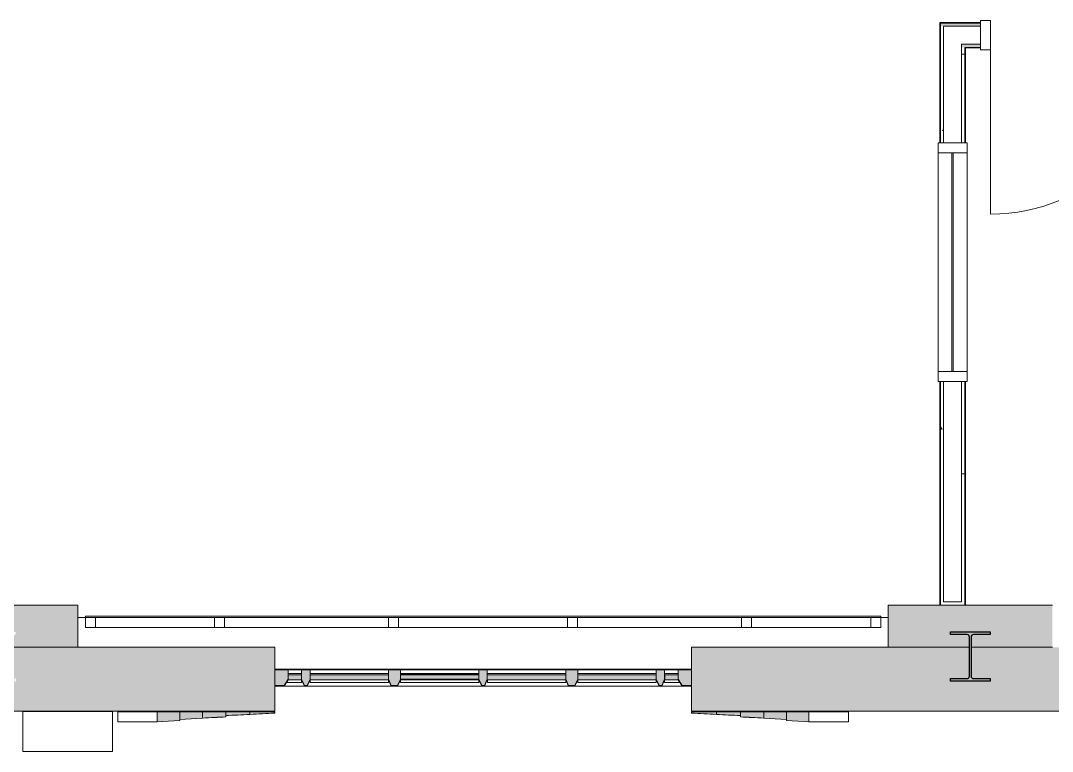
# Model space of a CAD drawing. Header units: inches. Extents: x -3598 to -1628, y -3458 to -206.
# Drawn here: x -3391.4 to -3183.9, y -969.7 to -822.7 of the extents above; entities that cross this region are included whole.
import ezdxf

# ---------------------------------------------------------------- set-up
doc = ezdxf.new("R2010")
doc.units = ezdxf.units.IN
doc.header["$MEASUREMENT"] = 0
for name, color, linetype, lineweight in [('A-DOOR', 31, 'Continuous', 13), ('A-FLOR', 192, 'Continuous', 13), ('A-GENM', 13, 'Continuous', 9), ('A-GLAZ-CURT', 52, 'Continuous', 13), ('A-GLAZ-CWMG', 51, 'Continuous', 13), ('A-WALL', 113, 'Continuous', 13), ('A-WALL-PATT', 111, 'Continuous', 13), ('I-WALL', 2, 'Continuous', 13), ('S-COLS', 52, 'Continuous', 13)]:
    doc.layers.add(name, color=color, linetype=linetype, lineweight=lineweight)
pattern_1 = [(0, (0, 0), (30.72, 7.68), [1.267, -21.773, 1.267, -21.773, -122.88]), (0, (0, 0), (30.72, 7.68), [-46.08, 1.267, -44.813, 1.267, -21.773, -53.76]), (0, (0, 0), (30.72, 7.68), [-115.2, 1.267, -14.093, 1.267, -37.133]), (120, (11.52, 3.84), (-22.011075, 22.7643), [1.267, -21.773, 1.267, -21.773, -122.88]), (120, (11.52, 3.84), (-22.011075, 22.7643), [-46.08, 1.267, -44.813, 1.267, -21.773, -53.76]), (120, (11.52, 3.84), (-22.011075, 22.7643), [-115.2, 1.267, -14.093, 1.267, -37.133]), (240, (15.36, 19.2), (-8.708925, -30.4443), [1.267, -21.773, 1.267, -21.773, -122.88]), (240, (15.36, 19.2), (-8.708925, -30.4443), [-46.08, 1.267, -44.813, 1.267, -21.773, -53.76]), (240, (15.36, 19.2), (-8.708925, -30.4443), [-115.2, 1.267, -14.093, 1.267, -37.133])]

# ---------------------------------------------------------------- blocks, each defined once
blk = doc.blocks.new('_STL - Column - W Shape - 2017v1 - W10x39-1573222-MEZZANINE - CAD')
at = {"layer": 'S-COLS'}
blk.add_hatch(color=130, dxfattribs=at).paths.add_polyline_path([(-4, -4.96), (3.99, -4.96), (3.99, -4.43), (0.66, -4.43), (0.31, -4.28), (0.16, -3.93), (0.16, 3.93), (0.31, 4.28), (0.66, 4.43), (3.99, 4.43), (3.99, 4.96), (-4, 4.96), (-4, 4.43), (-0.66, 4.43), (-0.31, 4.28), (-0.16, 3.93), (-0.16, -3.93), (-0.31, -4.28), (-0.66, -4.43), (-4, -4.43)], flags=0)
at = {"layer": 'S-COLS', "color": 253, "lineweight": 25}
for p, q in [((-4, 4.96), (3.99, 4.96)), ((-4, 4.43), (-4, 4.96)), ((-0.66, 4.43), (-4, 4.43)), ((3.99, 4.43), (0.66, 4.43)), ((3.99, 4.96), (3.99, 4.43)), ((-0.16, -3.93), (-0.16, 3.93)), ((0.16, 3.93), (0.16, -3.93)), ((-4, -4.96), (-4, -4.43)), ((-4, -4.43), (-0.66, -4.43)), ((3.99, -4.96), (-4, -4.96)), ((0.66, -4.43), (3.99, -4.43)), ((3.99, -4.43), (3.99, -4.96))]:
    blk.add_line(p, q, dxfattribs=at)
for centre, start, end in [((-0.66, 3.93), 360, 90), ((0.66, 3.93), 90, 180), ((-0.66, -3.93), 270, 360), ((0.66, -3.93), 180, 270)]:
    blk.add_arc(centre, 0.5, start, end, dxfattribs=at)
blk = doc.blocks.new('15830016-STRUCT_MARTINEZ-MOORE_CENTRAL_v2018_rvt-1-MEZZANINE - CAD')
at = {"color": 250, "lineweight": 13}
blk.add_blockref('_STL - Column - W Shape - 2017v1 - W10x39-1573222-MEZZANINE - CAD', (-3200.4, -950.64), dxfattribs=at)
blk = doc.blocks.new('ws123 - ws1-512331-MEZZANINE - CAD')
at = {"layer": 'A-WALL', "lineweight": 20}
h = blk.add_hatch(color=10, dxfattribs=at)
h.paths.add_polyline_path([(-3232.85, -963.76), (-3232.85, -961.76), (-3237.37, -961.76), (-3237.37, -963.51), (-3235.11, -963.64)], flags=0)
h.paths.add_polyline_path([(-3363.94, -963.76), (-3359.43, -963.51), (-3359.43, -961.76), (-3363.94, -961.76)], flags=0)
h = blk.add_hatch(color=10, dxfattribs=at)
h.paths.add_polyline_path([(-3237.37, -963.26), (-3237.37, -961.76), (-3241.96, -961.76), (-3241.96, -963.01), (-3239.67, -963.14)], flags=0)
h.paths.add_polyline_path([(-3359.43, -963.26), (-3354.83, -963.01), (-3354.83, -961.76), (-3359.43, -961.76)], flags=0)
h = blk.add_hatch(color=10, dxfattribs=at)
h.paths.add_polyline_path([(-3241.96, -963.01), (-3241.96, -961.76), (-3246.66, -961.76), (-3246.66, -962.76), (-3242.6, -962.98)], flags=0)
h.paths.add_polyline_path([(-3354.83, -963.01), (-3350.13, -962.76), (-3350.13, -961.76), (-3354.83, -961.76)], flags=0)
h = blk.add_hatch(color=10, dxfattribs=at)
h.paths.add_polyline_path([(-3246.66, -962.51), (-3246.66, -961.76), (-3251.48, -961.76), (-3251.48, -962.26), (-3249.07, -962.39)], flags=0)
h.paths.add_polyline_path([(-3350.13, -962.51), (-3345.31, -962.26), (-3345.31, -961.76), (-3350.13, -961.76)], flags=0)
h = blk.add_hatch(color=10, dxfattribs=at)
h.paths.add_polyline_path([(-3251.48, -962.26), (-3251.48, -961.76), (-3256.48, -961.76), (-3256.48, -962.01), (-3253.98, -962.14)], flags=0)
h.paths.add_polyline_path([(-3345.31, -962.26), (-3340.31, -962.01), (-3340.31, -961.76), (-3345.31, -961.76)], flags=0)
for p, q in [((-3371.9, -962.89), (-3371.9, -961.76)), ((-3371.9, -961.76), (-3371.9, -963.76)), ((-3371.9, -961.76), (-3363.94, -961.76)), ((-3371.9, -963.76), (-3371.9, -961.76)), ((-3359.43, -961.76), (-3363.94, -961.76)), ((-3363.94, -961.76), (-3363.94, -963.76)), ((-3359.43, -963.26), (-3359.43, -961.76)), ((-3354.83, -961.76), (-3359.43, -961.76)), ((-3359.43, -961.76), (-3359.43, -963.26)), ((-3354.83, -963.01), (-3354.83, -961.76)), ((-3350.13, -961.76), (-3354.83, -961.76)), ((-3354.83, -961.76), (-3354.83, -963.01)), ((-3351.9, -962.89), (-3352.48, -962.89)), ((-3350.13, -962.76), (-3350.13, -961.76)), ((-3345.31, -961.76), (-3350.13, -961.76)), ((-3350.13, -961.76), (-3350.13, -962.51)), ((-3345.31, -962.26), (-3345.31, -961.76)), ((-3340.31, -961.76), (-3345.31, -961.76)), ((-3345.31, -961.76), (-3345.31, -962.26)), ((-3340.31, -962.01), (-3340.31, -961.76)), ((-3256.48, -961.76), (-3256.48, -962.01)), ((-3251.48, -961.76), (-3256.48, -961.76)), ((-3251.48, -961.76), (-3251.48, -962.26)), ((-3246.66, -961.76), (-3251.48, -961.76)), ((-3251.48, -962.26), (-3251.48, -961.76)), ((-3246.66, -961.76), (-3246.66, -962.76)), ((-3241.96, -961.76), (-3246.66, -961.76)), ((-3246.66, -962.51), (-3246.66, -961.76)), ((-3244.31, -962.89), (-3244.9, -962.89)), ((-3241.96, -961.76), (-3241.96, -963.01)), ((-3237.37, -961.76), (-3241.96, -961.76)), ((-3241.96, -963.01), (-3241.96, -961.76)), ((-3237.37, -961.76), (-3237.37, -963.26)), ((-3232.85, -961.76), (-3237.37, -961.76)), ((-3237.37, -963.26), (-3237.37, -961.76)), ((-3232.85, -963.76), (-3232.85, -961.76)), ((-3232.85, -961.76), (-3224.9, -961.76)), ((-3224.9, -961.76), (-3224.9, -962.89)), ((-3224.9, -963.76), (-3224.9, -961.76)), ((-3224.9, -961.76), (-3224.9, -963.76)), ((-3371.9, -963.76), (-3363.94, -963.76)), ((-3359.43, -963.51), (-3359.43, -963.26)), ((-3237.37, -963.26), (-3237.37, -963.51)), ((-3232.85, -963.76), (-3224.9, -963.76))]:
    blk.add_line(p, q, dxfattribs=at)
at = {"layer": 'A-WALL', "lineweight": 20, "flags": 128}
for points in [[(-3363.94, -963.76), (-3361.68, -963.64), (-3359.43, -963.51)], [(-3359.43, -963.26), (-3357.13, -963.14), (-3354.83, -963.01)], [(-3241.96, -963.01), (-3239.67, -963.14), (-3237.37, -963.26)], [(-3237.37, -963.51), (-3235.11, -963.64), (-3232.85, -963.76)]]:
    blk.add_lwpolyline(points, dxfattribs=at)
at = {"layer": 'A-WALL', "lineweight": 20}
for points in [[(-3354.83, -963.01), (-3354.04, -962.97), (-3352.48, -962.89), (-3350.91, -962.8), (-3350.13, -962.76)], [(-3350.13, -962.51), (-3349.33, -962.47), (-3347.72, -962.39), (-3346.11, -962.3), (-3345.31, -962.26)], [(-3345.31, -962.26), (-3344.47, -962.22), (-3342.81, -962.14), (-3341.14, -962.05), (-3340.31, -962.01)], [(-3256.48, -962.01), (-3255.65, -962.05), (-3253.99, -962.14), (-3252.32, -962.22), (-3251.48, -962.26)], [(-3251.48, -962.26), (-3250.68, -962.3), (-3249.07, -962.39), (-3247.46, -962.47), (-3246.66, -962.51)], [(-3246.66, -962.76), (-3245.88, -962.8), (-3244.31, -962.89), (-3242.75, -962.97), (-3241.96, -963.01)]]:
    blk.add_open_spline(points, degree=3, dxfattribs=at)
blk = doc.blocks.new('System Panel - Winco Glass-383912-MEZZANINE - CAD')
at = {"layer": 'A-GLAZ-CURT', "lineweight": 9}
blk.add_hatch(color=90, dxfattribs=at).paths.add_polyline_path([(4.78, 0), (4.78, 1), (2.05, 1), (2.05, 0), (4.16, 0)], flags=0)
at = {"layer": 'A-GLAZ-CURT', "lineweight": 20}
for p, q in [((4.78, 1), (2.05, 1)), ((2.05, 1), (2.05, 0)), ((2.05, 0), (4.78, 0)), ((4.78, 0), (4.78, 1))]:
    blk.add_line(p, q, dxfattribs=at)
blk = doc.blocks.new('System Panel - Winco Glass-383913-MEZZANINE - CAD')
at = {"layer": 'A-GLAZ-CURT', "lineweight": 9}
blk.add_hatch(color=90, dxfattribs=at).paths.add_polyline_path([(7.89, 0), (7.89, 1), (-7.89, 1), (-7.89, 0)], flags=0)
at = {"layer": 'A-GLAZ-CURT', "lineweight": 20}
for p, q in [((7.89, 1), (-7.89, 1)), ((-7.89, 1), (-7.89, 0)), ((-7.89, 0), (7.89, 0)), ((7.89, 0), (7.89, 1))]:
    blk.add_line(p, q, dxfattribs=at)
blk = doc.blocks.new('System Panel - Winco Glass-383914-MEZZANINE - CAD')
at = {"layer": 'A-GLAZ-CURT', "lineweight": 9}
blk.add_hatch(color=90, dxfattribs=at).paths.add_polyline_path([(7.89, 0), (7.89, 1), (-7.89, 1), (-7.89, 0)], flags=0)
at = {"layer": 'A-GLAZ-CURT', "lineweight": 20}
for p, q in [((7.89, 1), (-7.89, 1)), ((-7.89, 1), (-7.89, 0)), ((-7.89, 0), (7.89, 0)), ((7.89, 0), (7.89, 1))]:
    blk.add_line(p, q, dxfattribs=at)
blk = doc.blocks.new('System Panel - Winco Glass-383919-MEZZANINE - CAD')
at = {"layer": 'A-GLAZ-CURT', "lineweight": 9}
blk.add_hatch(color=90, dxfattribs=at).paths.add_polyline_path([(7.89, 0), (7.89, 1), (-7.89, 1), (-7.89, 0), (5.29, 0)], flags=0)
at = {"layer": 'A-GLAZ-CURT', "lineweight": 20}
for p, q in [((7.89, 1), (-7.89, 1)), ((-7.89, 1), (-7.89, 0)), ((-7.89, 0), (7.89, 0)), ((7.89, 0), (7.89, 1))]:
    blk.add_line(p, q, dxfattribs=at)
blk = doc.blocks.new('System Panel - Winco Glass-383920-MEZZANINE - CAD')
at = {"layer": 'A-GLAZ-CURT', "lineweight": 9}
blk.add_hatch(color=90, dxfattribs=at).paths.add_polyline_path([(7.89, 0), (7.89, 1), (-7.89, 1), (-7.89, 0), (0.6, 0)], flags=0)
at = {"layer": 'A-GLAZ-CURT', "lineweight": 20}
for p, q in [((7.89, 1), (-7.89, 1)), ((-7.89, 1), (-7.89, 0)), ((-7.89, 0), (7.89, 0)), ((7.89, 0), (7.89, 1))]:
    blk.add_line(p, q, dxfattribs=at)
blk = doc.blocks.new('System Panel - Winco Glass-383922-MEZZANINE - CAD')
at = {"layer": 'A-GLAZ-CURT', "lineweight": 9}
blk.add_hatch(color=90, dxfattribs=at).paths.add_polyline_path([(-2.05, 0), (-2.05, 1), (-4.78, 1), (-4.78, 0)], flags=0)
at = {"layer": 'A-GLAZ-CURT', "lineweight": 20}
for p, q in [((-2.05, 1), (-4.78, 1)), ((-4.78, 1), (-4.78, 0)), ((-4.78, 0), (-2.05, 0)), ((-2.05, 0), (-2.05, 1))]:
    blk.add_line(p, q, dxfattribs=at)
blk = doc.blocks.new('Rectangular Mullion - Winco Accent Full-Large-383925-MEZZANINE - CAD')
at = {"layer": 'A-GLAZ-CWMG', "lineweight": 9}
blk.add_hatch(color=90, dxfattribs=at).paths.add_polyline_path([(0.64, 1.25), (1.22, 0), (1.22, -2), (-1.22, -2), (-1.22, 0), (-0.64, 1.25)], flags=0)
at = {"layer": 'A-GLAZ-CWMG', "lineweight": 20}
for p, q in [((-1.22, 0), (-0.64, 1.25)), ((-1.22, -2), (-1.22, 0)), ((-0.64, 1.25), (0.64, 1.25)), ((0.64, 1.25), (1.22, 0)), ((1.22, 0), (1.22, -2)), ((1.22, -2), (-1.22, -2))]:
    blk.add_line(p, q, dxfattribs=at)
blk = doc.blocks.new('Rectangular Mullion - Winco Accent Full-Large-383929-MEZZANINE - CAD')
at = {"layer": 'A-GLAZ-CWMG', "lineweight": 9}
blk.add_hatch(color=90, dxfattribs=at).paths.add_polyline_path([(0.64, 1.25), (1.22, 0), (1.22, -2), (-1.22, -2), (-1.22, 0), (-0.64, 1.25)], flags=0)
at = {"layer": 'A-GLAZ-CWMG', "lineweight": 20}
for p, q in [((-1.22, 0), (-0.64, 1.25)), ((-1.22, -2), (-1.22, 0)), ((-0.64, 1.25), (0.64, 1.25)), ((0.64, 1.25), (1.22, 0)), ((1.22, 0), (1.22, -2)), ((1.22, -2), (-1.22, -2))]:
    blk.add_line(p, q, dxfattribs=at)
blk = doc.blocks.new('Rectangular Mullion - Winco Accent Full-383932-MEZZANINE - CAD')
at = {"layer": 'A-GLAZ-CWMG', "lineweight": 9}
blk.add_hatch(color=90, dxfattribs=at).paths.add_polyline_path([(-0.26, 1.25), (0.26, 1.25), (0.84, 0), (0.84, -2), (-0.84, -2), (-0.84, 0)], flags=0)
at = {"layer": 'A-GLAZ-CWMG', "lineweight": 20}
for p, q in [((-0.84, 0), (-0.26, 1.25)), ((-0.84, -2), (-0.84, 0)), ((-0.26, 1.25), (0.26, 1.25)), ((0.26, 1.25), (0.84, 0)), ((0.84, 0), (0.84, -2)), ((0.84, -2), (-0.84, -2))]:
    blk.add_line(p, q, dxfattribs=at)
blk = doc.blocks.new('Rectangular Mullion - Winco Accent Full-383936-MEZZANINE - CAD')
at = {"layer": 'A-GLAZ-CWMG', "lineweight": 9}
blk.add_hatch(color=90, dxfattribs=at).paths.add_polyline_path([(-0.26, 1.25), (0.26, 1.25), (0.84, 0), (0.84, -2), (-0.84, -2), (-0.84, 0)], flags=0)
at = {"layer": 'A-GLAZ-CWMG', "lineweight": 20}
for p, q in [((-0.84, 0), (-0.26, 1.25)), ((-0.84, -2), (-0.84, 0)), ((-0.26, 1.25), (0.26, 1.25)), ((0.26, 1.25), (0.84, 0)), ((0.84, 0), (0.84, -2)), ((0.84, -2), (-0.84, -2))]:
    blk.add_line(p, q, dxfattribs=at)
blk = doc.blocks.new('Rectangular Mullion - Winco Accent Full-383937-MEZZANINE - CAD')
at = {"layer": 'A-GLAZ-CWMG', "lineweight": 9}
blk.add_hatch(color=90, dxfattribs=at).paths.add_polyline_path([(-0.26, 1.25), (0.26, 1.25), (0.84, 0), (0.84, -2), (-0.84, -2), (-0.84, 0)], flags=0)
at = {"layer": 'A-GLAZ-CWMG', "lineweight": 20}
for p, q in [((-0.84, 0), (-0.26, 1.25)), ((-0.84, -2), (-0.84, 0)), ((-0.26, 1.25), (0.26, 1.25)), ((0.26, 1.25), (0.84, 0)), ((0.84, 0), (0.84, -2)), ((0.84, -2), (-0.84, -2))]:
    blk.add_line(p, q, dxfattribs=at)
blk = doc.blocks.new('Rectangular Mullion - Winco Accent Full-Large-383938-MEZZANINE - CAD')
at = {"layer": 'A-GLAZ-CWMG', "lineweight": 9}
for p, q in [((-3259.15, -953.32), (-3261.89, -953.32)), ((-3262.47, -956.57), (-3258.39, -956.57))]:
    blk.add_line(p, q, dxfattribs=at)
blk = doc.blocks.new('Rectangular Mullion - Winco Accent Full-Large-383939-MEZZANINE - CAD')
at = {"layer": 'A-GLAZ-CWMG', "lineweight": 9}
for p, q in [((-3281.78, -953.32), (-3297.55, -953.32)), ((-3298.13, -956.57), (-3281.2, -956.57))]:
    blk.add_line(p, q, dxfattribs=at)
blk = doc.blocks.new('Rectangular Mullion - Winco Accent Full-Large-V14-MEZZANINE - CAD')
at = {"layer": 'A-GLAZ-CWMG', "lineweight": 9}
for p, q in [((-3299.24, -953.32), (-3315.01, -953.32)), ((-3315.59, -956.57), (-3298.66, -956.57))]:
    blk.add_line(p, q, dxfattribs=at)
blk = doc.blocks.new('Rectangular Mullion - Winco Accent Full-Large-383940-MEZZANINE - CAD')
at = {"layer": 'A-GLAZ-CWMG', "lineweight": 9}
for p, q in [((-3334.91, -953.32), (-3337.64, -953.32)), ((-3338.4, -956.57), (-3334.32, -956.57))]:
    blk.add_line(p, q, dxfattribs=at)
blk = doc.blocks.new('Rectangular Mullion - Winco Accent Full_Left-Large-383943-MEZZANINE - CAD')
at = {"layer": 'A-GLAZ-CWMG', "lineweight": 9}
blk.add_hatch(color=90, dxfattribs=at).paths.add_polyline_path([(-3338.4, -956.57), (-3337.64, -955.32), (-3337.64, -953.32), (-3340.31, -953.32), (-3340.31, -956.57)], flags=0)
at = {"layer": 'A-GLAZ-CWMG', "lineweight": 20}
for p, q in [((-3337.64, -953.32), (-3340.31, -953.32)), ((-3340.31, -953.32), (-3340.31, -956.57)), ((-3337.64, -955.32), (-3337.64, -953.32)), ((-3340.31, -956.57), (-3338.4, -956.57))]:
    blk.add_line(p, q, dxfattribs=at)
blk.add_arc((-2983.29, -1171.88), 415.29, 148.5692, 148.7711, dxfattribs=at)
blk = doc.blocks.new('Rectangular Mullion - Winco Accent Full_Left-Large-383944-MEZZANINE - CAD')
at = {"layer": 'A-GLAZ-CWMG', "lineweight": 9}
blk.add_hatch(color=90, dxfattribs=at).paths.add_polyline_path([(-3256.48, -956.57), (-3256.48, -953.32), (-3259.15, -953.32), (-3259.15, -955.32), (-3258.39, -956.57), (-3258.09, -956.57)], flags=0)
at = {"layer": 'A-GLAZ-CWMG', "lineweight": 20}
for p, q in [((-3256.48, -953.32), (-3259.15, -953.32)), ((-3259.15, -953.32), (-3259.15, -955.32)), ((-3256.48, -956.57), (-3256.48, -953.32)), ((-3258.39, -956.57), (-3256.48, -956.57))]:
    blk.add_line(p, q, dxfattribs=at)
blk.add_arc((-3613.5, -1171.88), 415.29, 31.2289, 31.4308, dxfattribs=at)
blk = doc.blocks.new('Rectangular Mullion - Winco Accent Half-383962-MEZZANINE - CAD')
at = {"layer": 'A-GLAZ-CWMG', "lineweight": 9}
for p, q in [((-3259.15, -954.07), (-3261.89, -954.07)), ((-3261.89, -955.82), (-3261.89, -955.32)), ((-3261.89, -955.82), (-3258.84, -955.82))]:
    blk.add_line(p, q, dxfattribs=at)
blk = doc.blocks.new('Rectangular Mullion - Winco Accent Half-383963-MEZZANINE - CAD')
at = {"layer": 'A-GLAZ-CWMG', "lineweight": 9}
for p, q in [((-3281.78, -954.07), (-3297.55, -954.07)), ((-3297.55, -955.82), (-3297.55, -955.32)), ((-3297.55, -955.82), (-3281.78, -955.82)), ((-3281.78, -955.32), (-3281.78, -955.82))]:
    blk.add_line(p, q, dxfattribs=at)
blk = doc.blocks.new('Rectangular Mullion - Winco Accent Half-383964-MEZZANINE - CAD')
at = {"layer": 'A-GLAZ-CWMG', "lineweight": 9}
for p, q in [((-3334.91, -954.07), (-3337.64, -954.07)), ((-3337.95, -955.82), (-3334.91, -955.82)), ((-3334.91, -955.32), (-3334.91, -955.82))]:
    blk.add_line(p, q, dxfattribs=at)
blk = doc.blocks.new('Rectangular Mullion - Winco Accent Full-Large-V58-MEZZANINE - CAD')
at = {"layer": 'A-GLAZ-CWMG', "lineweight": 9}
blk.add_line((-3259.15, -953.2), (-3261.89, -953.2), dxfattribs=at)
blk = doc.blocks.new('Rectangular Mullion - Winco Accent Full-Large-V59-MEZZANINE - CAD')
at = {"layer": 'A-GLAZ-CWMG', "lineweight": 9}
blk.add_line((-3281.78, -953.2), (-3297.55, -953.2), dxfattribs=at)
blk = doc.blocks.new('Rectangular Mullion - Winco Accent Full-Large-V60-MEZZANINE - CAD')
at = {"layer": 'A-GLAZ-CWMG', "lineweight": 9}
blk.add_line((-3299.24, -953.2), (-3315.01, -953.2), dxfattribs=at)
blk = doc.blocks.new('Rectangular Mullion - Winco Accent Full-Large-V61-MEZZANINE - CAD')
at = {"layer": 'A-GLAZ-CWMG', "lineweight": 9}
blk.add_line((-3334.91, -953.2), (-3337.64, -953.2), dxfattribs=at)
blk = doc.blocks.new('Rectangular Mullion - Winco Accent Full_Left-Large-V62-MEZZANINE - CAD')
at = {"layer": 'A-GLAZ-CWMG', "lineweight": 9}
blk.add_hatch(color=90, dxfattribs=at).paths.add_polyline_path([(-3338.4, -956.45), (-3337.64, -955.2), (-3337.64, -953.2), (-3340.31, -953.2), (-3340.31, -956.45)], flags=0)
at = {"layer": 'A-GLAZ-CWMG', "lineweight": 20}
for p, q in [((-3337.64, -953.2), (-3340.31, -953.2)), ((-3340.31, -953.2), (-3340.31, -956.45)), ((-3337.64, -955.2), (-3337.64, -953.2)), ((-3340.31, -956.45), (-3338.4, -956.45))]:
    blk.add_line(p, q, dxfattribs=at)
blk.add_arc((-2983.29, -1171.76), 415.29, 148.5692, 148.7711, dxfattribs=at)
blk = doc.blocks.new('Rectangular Mullion - Winco Accent Full_Left-Large-V63-MEZZANINE - CAD')
at = {"layer": 'A-GLAZ-CWMG', "lineweight": 9}
blk.add_hatch(color=90, dxfattribs=at).paths.add_polyline_path([(-3256.48, -956.45), (-3256.48, -953.2), (-3259.15, -953.2), (-3259.15, -955.2), (-3258.39, -956.45), (-3258.09, -956.45)], flags=0)
at = {"layer": 'A-GLAZ-CWMG', "lineweight": 20}
for p, q in [((-3256.48, -953.2), (-3259.15, -953.2)), ((-3259.15, -953.2), (-3259.15, -955.2)), ((-3256.48, -956.45), (-3256.48, -953.2)), ((-3258.39, -956.45), (-3256.48, -956.45))]:
    blk.add_line(p, q, dxfattribs=at)
blk.add_arc((-3613.5, -1171.76), 415.29, 31.2289, 31.4308, dxfattribs=at)
blk = doc.blocks.new('Basic Wall _ B3-4 7_8_-BSALS - ___-3567869-MEZZANINE - CAD')
at = {"layer": 'I-WALL', "lineweight": 20}
for p, q in [((-3206.4, -823.2), (-3206.52, -823.08)), ((-3206.52, -823.08), (-3198.33, -823.08))]:
    blk.add_line(p, q, dxfattribs=at)
blk = doc.blocks.new('Basic Wall _ B3-4 7_8_-BSALS - ___-3567868-MEZZANINE - CAD')
at = {"layer": 'I-WALL', "lineweight": 20}
for q in [(-3201.52, -828.08), (-3198.33, -828.2)]:
    blk.add_line((-3201.4, -828.2), q, dxfattribs=at)
blk = doc.blocks.new('Basic Wall _ B3-4 7_8_-BSALS - ___-3567871-MEZZANINE - CAD')
at = {"layer": 'I-WALL', "lineweight": 20}
for p, q in [((-3206.52, -823.08), (-3206.4, -823.2)), ((-3206.52, -847.27), (-3206.52, -823.08)), ((-3206.52, -940.27), (-3206.52, -895.27))]:
    blk.add_line(p, q, dxfattribs=at)
blk = doc.blocks.new('Basic Wall _ B3-4 7_8_-BSALS - ___-3567870-MEZZANINE - CAD')
at = {"layer": 'I-WALL', "lineweight": 20}
for p, q in [((-3201.52, -828.08), (-3201.4, -828.2)), ((-3201.4, -847.27), (-3201.4, -828.2)), ((-3201.4, -940.27), (-3201.4, -895.27))]:
    blk.add_line(p, q, dxfattribs=at)
blk = doc.blocks.new('Door-J1_4-Curtain_Wall-_only works in CW_-BSALS1 - Door-J1_4-Wide_Stile-BSALS 2-3182215-MEZZANINE - CAD')
at = {"layer": 'A-DOOR', "lineweight": 20}
blk.add_line((18, 0), (18, 36), dxfattribs=at)
at = {"layer": 'A-DOOR', "lineweight": 9}
blk.add_arc((18, 0), 36, 90, 180, dxfattribs=at)
blk = doc.blocks.new('Rectangular Mullion - 2 x 6 interior mullion-3182216-MEZZANINE - CAD')
at = {"layer": 'A-GLAZ-CWMG', "lineweight": 20}
for p, q in [((-2, 2.9375), (0, 2.9375)), ((-2, -2.9375), (-2, 2.9375)), ((0, 2.9375), (0, -2.9375)), ((0, -2.9375), (-2, -2.9375))]:
    blk.add_line(p, q, dxfattribs=at)
blk = doc.blocks.new('Rectangular Mullion - Tube 2x2-3092440-MEZZANINE - CAD')
at = {"layer": 'A-GLAZ-CWMG', "lineweight": 9}
for p, q in [((0, 0), (-2, 0)), ((-2, 0), (-2, -2)), ((-2, -2), (0, -2)), ((0, -2), (0, 0))]:
    blk.add_line(p, q, dxfattribs=at)
blk = doc.blocks.new('Rectangular Mullion - 1_ H Guardrail Cap _mesh_-3246106-MEZZANINE - CAD')
at = {"layer": 'A-GLAZ-CWMG', "lineweight": 9}
for p, q in [((-3244.4, -944.77), (-3244.4, -942.77)), ((-3244.4, -942.77), (-3220.4, -942.77)), ((-3220.4, -942.77), (-3220.4, -944.77)), ((-3220.4, -944.77), (-3244.4, -944.77))]:
    blk.add_line(p, q, dxfattribs=at)
blk = doc.blocks.new('Rectangular Mullion - 1_ H Guardrail Cap _mesh_-3092528-MEZZANINE - CAD')
at = {"layer": 'A-GLAZ-CWMG', "lineweight": 9}
for p, q in [((-3350.4, -944.77), (-3350.4, -942.77)), ((-3350.4, -942.77), (-3317.4, -942.77)), ((-3317.4, -942.77), (-3317.4, -944.77)), ((-3317.4, -944.77), (-3350.4, -944.77))]:
    blk.add_line(p, q, dxfattribs=at)
blk = doc.blocks.new('Rectangular Mullion - 1_ H Guardrail Cap _mesh_-3091965-MEZZANINE - CAD')
at = {"layer": 'A-GLAZ-CWMG', "lineweight": 9}
for p, q in [((-3315.4, -944.77), (-3315.4, -942.77)), ((-3315.4, -942.77), (-3281.4, -942.77)), ((-3281.4, -942.77), (-3281.4, -944.77)), ((-3281.4, -944.77), (-3315.4, -944.77))]:
    blk.add_line(p, q, dxfattribs=at)
blk = doc.blocks.new('Rectangular Mullion - Tube 2x2-3092416-MEZZANINE - CAD')
at = {"layer": 'A-GLAZ-CWMG', "lineweight": 9}
for p, q in [((-1, -2), (-1, 0)), ((-1, 0), (1, 0)), ((1, -2), (-1, -2)), ((1, 0), (1, -2))]:
    blk.add_line(p, q, dxfattribs=at)
blk = doc.blocks.new('Rectangular Mullion - Tube 2x2-3092436-MEZZANINE - CAD')
at = {"layer": 'A-GLAZ-CWMG', "lineweight": 9}
for p, q in [((-2, -2), (-2, 0)), ((-2, 0), (0, 0)), ((0, -2), (-2, -2)), ((0, 0), (0, -2))]:
    blk.add_line(p, q, dxfattribs=at)
blk = doc.blocks.new('Rectangular Mullion - Plate - 8-3092529-MEZZANINE - CAD')
at = {"layer": 'A-GLAZ-CWMG', "lineweight": 9}
blk.add_line((-3280.4, -942.52), (-3245.4, -942.52), dxfattribs=at)
blk = doc.blocks.new('Rectangular Mullion - Plate - 8-3246107-MEZZANINE - CAD')
at = {"layer": 'A-GLAZ-CWMG', "lineweight": 9}
for p, q in [((-3378.4, -942.77), (-3378.4, -942.52)), ((-3378.4, -942.52), (-3351.4, -942.52))]:
    blk.add_line(p, q, dxfattribs=at)
blk = doc.blocks.new('Rectangular Mullion - Plate - 8-3092422-MEZZANINE - CAD')
at = {"layer": 'A-GLAZ-CWMG', "lineweight": 9}
blk.add_line((-3316.4, -942.52), (-3280.4, -942.52), dxfattribs=at)
blk = doc.blocks.new('Rectangular Mullion - Plate - 8-3246130-MEZZANINE - CAD')
at = {"layer": 'A-GLAZ-CWMG', "lineweight": 9}
for p, q in [((-3245.4, -942.52), (-3218.4, -942.52)), ((-3218.4, -942.52), (-3218.4, -942.77))]:
    blk.add_line(p, q, dxfattribs=at)
blk = doc.blocks.new('System Panel - interior glazed panels-V150-MEZZANINE - CAD')
at = {"layer": 'A-GLAZ-CURT', "lineweight": 20}
for p, q in [((22, 0.125), (-22, 0.125)), ((-22, 0.125), (-22, -0.125)), ((22, -0.125), (22, 0.125)), ((-22, -0.125), (22, -0.125))]:
    blk.add_line(p, q, dxfattribs=at)
blk = doc.blocks.new('Rectangular Mullion - 2 x 6 interior mullion-V151-MEZZANINE - CAD')
at = {"layer": 'A-GLAZ-CWMG', "lineweight": 20}
for p, q in [((-2, 2.9375), (0, 2.9375)), ((-2, -2.9375), (-2, 2.9375)), ((0, 2.9375), (0, -2.9375)), ((0, -2.9375), (-2, -2.9375))]:
    blk.add_line(p, q, dxfattribs=at)
blk = doc.blocks.new('Rectangular Mullion - 2 x 6 interior mullion-V152-MEZZANINE - CAD')
at = {"layer": 'A-GLAZ-CWMG', "lineweight": 9}
for p, q in [((-2415.77, -874.08), (-2415.77, -830.08)), ((-2409.9, -830.08), (-2409.9, -874.08))]:
    blk.add_line(p, q, dxfattribs=at)
blk = doc.blocks.new('Rectangular Mullion - 2 x 6 interior mullion-V153-MEZZANINE - CAD')
at = {"layer": 'A-GLAZ-CWMG', "lineweight": 20}
for p, q in [((0, 2.9375), (-2, 2.9375)), ((-2, 2.9375), (-2, -2.9375)), ((0, -2.9375), (0, 2.9375)), ((-2, -2.9375), (0, -2.9375))]:
    blk.add_line(p, q, dxfattribs=at)
blk = doc.blocks.new('Gutter Catch - Gutter Catch-3952350-MEZZANINE - CAD')
at = {"layer": 'A-GENM'}
for p, q in [((9, 14.5), (-9, 14.5)), ((-9, 14.5), (-9, 6.5)), ((9, 6.5), (9, 14.5)), ((-9, 6.5), (9, 6.5))]:
    blk.add_line(p, q, dxfattribs=at)
blk = doc.blocks.new('Down Spouts3 - Down Spouts-4005655-MEZZANINE - CAD')
at = {"layer": 'A-GENM'}
blk.add_hatch(color=90, dxfattribs=at).paths.add_polyline_path([(-3383.96, -961.7), (-3379.96, -961.7), (-3379.96, -961.64), (-3383.96, -961.64)], flags=0)
for p, q in [((-3379.96, -961.64), (-3383.96, -961.64)), ((-3383.96, -961.64), (-3383.96, -961.7)), ((-3379.96, -961.7), (-3379.96, -961.64))]:
    blk.add_line(p, q, dxfattribs=at)

msp = doc.modelspace()

# ---------------------------------------------------------------- hatches: boundary and pattern name
at = {"layer": 'A-WALL-PATT', "lineweight": 9}
h = msp.add_hatch(dxfattribs=at)
h.set_pattern_fill('FP_4', color=256, style=0, pattern_type=2)
h.set_pattern_definition(pattern_1)
h.paths.add_polyline_path([(-2414.65, -823.83), (-2411.02, -823.83), (-2411.02, -823.2), (-2545.96, -823.2), (-2545.96, -823.83), (-2415.27, -823.83)], flags=0)
h.paths.add_polyline_path([(-2605.96, -823.83), (-2605.96, -823.2), (-2618.83, -823.2), (-2618.83, -823.83)], flags=0)
h.paths.add_polyline_path([(-2678.83, -823.83), (-2678.83, -823.2), (-2813.96, -823.2), (-2813.96, -823.83), (-2793.44, -823.83)], flags=0)
h.paths.add_polyline_path([(-2873.96, -823.83), (-2873.96, -823.2), (-2877.52, -823.2), (-2877.52, -823.83)], flags=0)
h.paths.add_polyline_path([(-2881.15, -823.83), (-2881.15, -823.2), (-3002.58, -823.2), (-3002.58, -823.83), (-2917.35, -823.83)], flags=0)
h.paths.add_polyline_path([(-3006.21, -823.83), (-3006.21, -823.2), (-3127.65, -823.2), (-3127.65, -823.83), (-3041.25, -823.83)], flags=0)
h.paths.add_polyline_path([(-3131.27, -823.83), (-3131.27, -823.2), (-3138.33, -823.2), (-3138.33, -823.83)], flags=0)
h.paths.add_polyline_path([(-3206.4, -823.83), (-3198.33, -823.83), (-3198.33, -823.2), (-3206.4, -823.2)], flags=0)
h = msp.add_hatch(dxfattribs=at)
h.set_pattern_fill('FP_4', color=256, style=0, pattern_type=2)
h.set_pattern_definition(pattern_1)
h.paths.add_polyline_path([(-3205.77, -940.27), (-3205.77, -895.27), (-3206.4, -895.27), (-3206.4, -940.27)], flags=0)
h.paths.add_polyline_path([(-3205.77, -847.27), (-3205.77, -823.83), (-3206.4, -823.83), (-3206.4, -847.27)], flags=0)
h = msp.add_hatch(dxfattribs=at)
h.set_pattern_fill('FP_4', color=256, style=0, pattern_type=2)
h.set_pattern_definition(pattern_1)
h.paths.add_polyline_path([(-2415.27, -828.08), (-2415.27, -827.45), (-2545.96, -827.45), (-2545.96, -828.08), (-2421.72, -828.08)], flags=0)
h.paths.add_polyline_path([(-2609.96, -828.08), (-2605.96, -828.08), (-2605.96, -827.45), (-2610.58, -827.45), (-2610.58, -828.08)], flags=0)
h.paths.add_polyline_path([(-2614.21, -828.08), (-2614.21, -827.45), (-2618.83, -827.45), (-2618.83, -828.08), (-2614.83, -828.08)], flags=0)
h.paths.add_polyline_path([(-2678.83, -828.08), (-2678.83, -827.45), (-2806.58, -827.45), (-2806.58, -828.08), (-2793.44, -828.08)], flags=0)
h.paths.add_polyline_path([(-2810.21, -828.08), (-2810.21, -827.45), (-2813.96, -827.45), (-2813.96, -828.08), (-2810.83, -828.08)], flags=0)
h.paths.add_polyline_path([(-2873.96, -828.08), (-2873.96, -827.45), (-3002.58, -827.45), (-3002.58, -828.08), (-2917.35, -828.08)], flags=0)
h.paths.add_polyline_path([(-3006.21, -828.08), (-3006.21, -827.45), (-3138.33, -827.45), (-3138.33, -828.08), (-3006.83, -828.08)], flags=0)
h.paths.add_polyline_path([(-3202.15, -828.08), (-3198.33, -828.08), (-3198.33, -827.45), (-3202.15, -827.45)], flags=0)
h = msp.add_hatch(dxfattribs=at)
h.set_pattern_fill('FP_4', color=256, style=0, pattern_type=2)
h.set_pattern_definition(pattern_1)
h.paths.add_polyline_path([(-3201.52, -940.27), (-3201.52, -895.27), (-3202.15, -895.27), (-3202.15, -939.64), (-3205.77, -939.64), (-3205.77, -940.27), (-3202.15, -940.27)], flags=0)
h.paths.add_polyline_path([(-3202.15, -847.27), (-3201.52, -847.27), (-3201.52, -828.08), (-3202.15, -828.08)], flags=0)
h = msp.add_hatch(dxfattribs=at)
h.set_pattern_fill('FP_4', color=256, style=0, pattern_type=2)
h.set_pattern_definition(pattern_1)
h.paths.add_polyline_path([(-3112.4, -935.77), (-3112.4, -935.14), (-3183.9, -935.14), (-3183.9, -935.77), (-3165.16, -935.77)], flags=0)
at = {"layer": 'A-WALL-PATT', "lineweight": 20}
for points in [[(-3412.9, -948.77), (-3396.56, -948.77), (-3396.56, -946.71), (-3396.7, -946.36), (-3397.06, -946.21), (-3400.39, -946.21), (-3400.39, -945.68), (-3392.4, -945.68), (-3392.4, -946.21), (-3395.74, -946.21), (-3396.09, -946.36), (-3396.24, -946.71), (-3396.24, -948.77), (-3379.9, -948.77), (-3379.9, -940.27), (-3412.9, -940.27), (-3412.9, -946.21)], [(-3216.9, -948.77), (-3200.56, -948.77), (-3200.56, -946.71), (-3200.7, -946.36), (-3201.06, -946.21), (-3204.39, -946.21), (-3204.39, -945.68), (-3196.4, -945.68), (-3196.4, -946.21), (-3199.74, -946.21), (-3200.09, -946.36), (-3200.24, -946.71), (-3200.24, -948.77), (-3183.9, -948.77), (-3183.9, -940.27), (-3216.9, -940.27), (-3216.9, -946.21)]]:
    msp.add_hatch(color=10, dxfattribs=at).paths.add_polyline_path(points, flags=0)
h = msp.add_hatch(color=10, dxfattribs=at)
h.paths.add_polyline_path([(-3256.48, -961.64), (-3133.52, -961.64), (-3133.52, -948.77), (-3200.24, -948.77), (-3200.2, -954.66), (-3200.09, -954.92), (-3199.74, -955.07), (-3196.4, -955.07), (-3196.4, -955.6), (-3204.39, -955.6), (-3204.39, -955.07), (-3201.06, -955.07), (-3200.7, -954.92), (-3200.56, -954.57), (-3200.56, -948.77), (-3256.48, -948.77), (-3256.48, -953.38)], flags=0)
h.paths.add_polyline_path([(-3536.87, -961.64), (-3340.31, -961.64), (-3340.31, -948.77), (-3396.24, -948.77), (-3396.24, -954.57), (-3396.09, -954.92), (-3395.74, -955.07), (-3392.4, -955.07), (-3392.4, -955.6), (-3400.39, -955.6), (-3400.39, -955.07), (-3397.06, -955.07), (-3396.7, -954.92), (-3396.56, -954.57), (-3396.56, -948.77), (-3579.52, -948.77), (-3579.52, -961.64)], flags=0)

# ---------------------------------------------------------------- linework, layer by layer
at = {"layer": 'A-FLOR', "lineweight": 20}
for p, q in [((-3379.9, -942.77), (-3378.4, -942.77)), ((-3218.4, -942.77), (-3216.9, -942.77))]:
    msp.add_line(p, q, dxfattribs=at)
at = {"layer": 'A-WALL'}
for p, q in [((-3205.77, -823.83), (-3198.33, -823.83)), ((-3205.77, -847.27), (-3205.77, -823.83)), ((-3202.15, -827.45), (-3198.33, -827.45)), ((-3202.15, -847.27), (-3202.15, -827.45)), ((-3205.77, -939.64), (-3205.77, -895.27)), ((-3202.15, -939.64), (-3202.15, -895.27)), ((-3205.77, -939.64), (-3202.15, -939.64))]:
    msp.add_line(p, q, dxfattribs=at)
at = {"layer": 'A-WALL', "lineweight": 20}
for p, q in [((-3340.31, -948.77), (-3396.24, -948.77)), ((-3340.31, -961.64), (-3340.31, -948.77)), ((-3200.56, -948.77), (-3256.48, -948.77)), ((-3256.48, -948.77), (-3256.48, -961.64)), ((-3579.52, -961.64), (-3340.31, -961.64)), ((-3256.48, -961.64), (-3075.28, -961.64))]:
    msp.add_line(p, q, dxfattribs=at)
at = {"layer": 'I-WALL', "lineweight": 20}
for p, q in [((-3198.33, -823.2), (-3206.4, -823.2)), ((-3206.4, -823.2), (-3206.4, -847.27)), ((-3198.33, -828.08), (-3198.33, -823.2)), ((-3201.52, -828.08), (-3198.33, -828.08)), ((-3201.52, -847.27), (-3201.52, -828.08)), ((-3206.4, -847.27), (-3201.52, -847.27)), ((-3206.4, -895.27), (-3206.4, -940.27)), ((-3201.52, -895.27), (-3206.4, -895.27)), ((-3201.52, -940.27), (-3201.52, -895.27)), ((-3379.9, -940.27), (-3412.9, -940.27)), ((-3379.9, -948.77), (-3379.9, -940.27)), ((-3183.9, -940.27), (-3216.9, -940.27)), ((-3216.9, -940.27), (-3216.9, -948.77)), ((-3200.24, -948.77), (-3183.9, -948.77))]:
    msp.add_line(p, q, dxfattribs=at)

# ---------------------------------------------------------------- block references
at = {"lineweight": 5}
msp.add_blockref('15830016-STRUCT_MARTINEZ-MOORE_CENTRAL_v2018_rvt-1-MEZZANINE - CAD', (0, 0), dxfattribs=at)
at = {"layer": 'A-DOOR', "lineweight": 20, "rotation": 180}
msp.add_blockref('Door-J1_4-Curtain_Wall-_only works in CW_-BSALS1 - Door-J1_4-Wide_Stile-BSALS 2-3182215-MEZZANINE - CAD', (-3178.33, -825.64), dxfattribs=at)
at = {"layer": 'A-GENM'}
msp.add_blockref('Down Spouts3 - Down Spouts-4005655-MEZZANINE - CAD', (0, 0), dxfattribs=at)
at = {"layer": 'A-GENM', "rotation": 180}
msp.add_blockref('Gutter Catch - Gutter Catch-3952350-MEZZANINE - CAD', (-3381.96, -955.2), dxfattribs=at)
at = {"layer": 'A-GLAZ-CURT', "lineweight": 9, "rotation": 89.99999999999892}
msp.add_blockref('System Panel - interior glazed panels-V150-MEZZANINE - CAD', (-3203.96, -871.27), dxfattribs=at)
at = {"layer": 'A-GLAZ-CURT', "lineweight": 9}
for name, p in [('System Panel - Winco Glass-383912-MEZZANINE - CAD', (-3339.69, -955.32)), ('System Panel - Winco Glass-383919-MEZZANINE - CAD', (-3325.33, -955.32)), ('System Panel - Winco Glass-383913-MEZZANINE - CAD', (-3307.12, -955.2)), ('System Panel - Winco Glass-383913-MEZZANINE - CAD', (-3307.12, -955.32)), ('System Panel - Winco Glass-383920-MEZZANINE - CAD', (-3289.67, -955.32)), ('System Panel - Winco Glass-383914-MEZZANINE - CAD', (-3271.46, -955.32)), ('System Panel - Winco Glass-383922-MEZZANINE - CAD', (-3257.1, -955.32))]:
    msp.add_blockref(name, p, dxfattribs=at)
at = {"layer": 'A-GLAZ-CWMG', "lineweight": 9, "extrusion": (0, 0, -1)}
for name, p in [('Rectangular Mullion - 2 x 6 interior mullion-3182216-MEZZANINE - CAD', (3198.33, -825.64)), ('Rectangular Mullion - Tube 2x2-3092436-MEZZANINE - CAD', (3378.4, -942.77)), ('Rectangular Mullion - Tube 2x2-3092416-MEZZANINE - CAD', (3351.4, -942.77)), ('Rectangular Mullion - Tube 2x2-3092416-MEZZANINE - CAD', (3316.4, -942.77)), ('Rectangular Mullion - Tube 2x2-3092416-MEZZANINE - CAD', (3280.4, -942.77)), ('Rectangular Mullion - Tube 2x2-3092416-MEZZANINE - CAD', (3245.4, -942.77))]:
    msp.add_blockref(name, p, dxfattribs=at)
for name, p, rotation in [('Rectangular Mullion - 2 x 6 interior mullion-V151-MEZZANINE - CAD', (3203.96, -847.27), 90.0000000000011), ('Rectangular Mullion - Winco Accent Full-383932-MEZZANINE - CAD', (3334.06, -955.2), 180), ('Rectangular Mullion - Winco Accent Full-383932-MEZZANINE - CAD', (3334.06, -955.32), 180), ('Rectangular Mullion - Winco Accent Full-Large-383925-MEZZANINE - CAD', (3316.23, -955.2), 180), ('Rectangular Mullion - Winco Accent Full-Large-383925-MEZZANINE - CAD', (3316.23, -955.32), 180), ('Rectangular Mullion - Winco Accent Full-383936-MEZZANINE - CAD', (3298.4, -955.2), 180), ('Rectangular Mullion - Winco Accent Full-383936-MEZZANINE - CAD', (3298.4, -955.32), 180), ('Rectangular Mullion - Winco Accent Full-Large-383929-MEZZANINE - CAD', (3280.56, -955.2), 180), ('Rectangular Mullion - Winco Accent Full-Large-383929-MEZZANINE - CAD', (3280.56, -955.32), 180), ('Rectangular Mullion - Winco Accent Full-383937-MEZZANINE - CAD', (3262.73, -955.2), 180), ('Rectangular Mullion - Winco Accent Full-383937-MEZZANINE - CAD', (3262.73, -955.32), 180)]:
    msp.add_blockref(name, p, dxfattribs=dict(at, rotation=rotation))
at = {"layer": 'A-GLAZ-CWMG', "lineweight": 9}
for name, p in [('Rectangular Mullion - 2 x 6 interior mullion-V152-MEZZANINE - CAD', (-791.12, -19.19)), ('Rectangular Mullion - Plate - 8-3246107-MEZZANINE - CAD', (0, 0)), ('Rectangular Mullion - 1_ H Guardrail Cap _mesh_-3246106-MEZZANINE - CAD', (-132, 0)), ('Rectangular Mullion - Plate - 8-3092529-MEZZANINE - CAD', (-71, 0)), ('Rectangular Mullion - 1_ H Guardrail Cap _mesh_-3092528-MEZZANINE - CAD', (0, 0)), ('Rectangular Mullion - Plate - 8-3092422-MEZZANINE - CAD', (0, 0)), ('Rectangular Mullion - 1_ H Guardrail Cap _mesh_-3091965-MEZZANINE - CAD', (0, 0)), ('Rectangular Mullion - Plate - 8-3092529-MEZZANINE - CAD', (0, 0)), ('Rectangular Mullion - 1_ H Guardrail Cap _mesh_-3092528-MEZZANINE - CAD', (71, 0)), ('Rectangular Mullion - Plate - 8-3246130-MEZZANINE - CAD', (0, 0)), ('Rectangular Mullion - 1_ H Guardrail Cap _mesh_-3246106-MEZZANINE - CAD', (0, 0)), ('Rectangular Mullion - Tube 2x2-3092440-MEZZANINE - CAD', (-3218.4, -942.77)), ('Rectangular Mullion - Winco Accent Full_Left-Large-V62-MEZZANINE - CAD', (0, 0)), ('Rectangular Mullion - Winco Accent Full_Left-Large-383943-MEZZANINE - CAD', (0, 0)), ('Rectangular Mullion - Winco Accent Full-Large-383940-MEZZANINE - CAD', (0, 0)), ('Rectangular Mullion - Winco Accent Half-383964-MEZZANINE - CAD', (0, 0)), ('Rectangular Mullion - Winco Accent Full-Large-V61-MEZZANINE - CAD', (0, 0)), ('Rectangular Mullion - Winco Accent Full-Large-383939-MEZZANINE - CAD', (-35.67, 0)), ('Rectangular Mullion - Winco Accent Full-Large-V59-MEZZANINE - CAD', (-35.67, 0)), ('Rectangular Mullion - Winco Accent Half-383963-MEZZANINE - CAD', (-35.67, 0)), ('Rectangular Mullion - Winco Accent Full-Large-V14-MEZZANINE - CAD', (0, 0)), ('Rectangular Mullion - Winco Accent Full-Large-V60-MEZZANINE - CAD', (0, 0)), ('Rectangular Mullion - Winco Accent Half-383963-MEZZANINE - CAD', (-17.46, 0)), ('Rectangular Mullion - Winco Accent Full-Large-383939-MEZZANINE - CAD', (0, 0)), ('Rectangular Mullion - Winco Accent Full-Large-V59-MEZZANINE - CAD', (0, 0)), ('Rectangular Mullion - Winco Accent Half-383963-MEZZANINE - CAD', (0, 0)), ('Rectangular Mullion - Winco Accent Full-Large-V14-MEZZANINE - CAD', (35.67, 0)), ('Rectangular Mullion - Winco Accent Full-Large-V60-MEZZANINE - CAD', (35.67, 0)), ('Rectangular Mullion - Winco Accent Half-383963-MEZZANINE - CAD', (18.21, 0)), ('Rectangular Mullion - Winco Accent Full-Large-383938-MEZZANINE - CAD', (0, 0)), ('Rectangular Mullion - Winco Accent Full-Large-V58-MEZZANINE - CAD', (0, 0)), ('Rectangular Mullion - Winco Accent Half-383962-MEZZANINE - CAD', (0, 0)), ('Rectangular Mullion - Winco Accent Full_Left-Large-V63-MEZZANINE - CAD', (0, 0)), ('Rectangular Mullion - Winco Accent Full_Left-Large-383944-MEZZANINE - CAD', (0, 0))]:
    msp.add_blockref(name, p, dxfattribs=at)
at = {"layer": 'A-GLAZ-CWMG', "lineweight": 9, "rotation": 269.9999999999989}
msp.add_blockref('Rectangular Mullion - 2 x 6 interior mullion-V153-MEZZANINE - CAD', (-3203.96, -895.27), dxfattribs=at)
at = {"layer": 'A-WALL', "lineweight": 20}
msp.add_blockref('ws123 - ws1-512331-MEZZANINE - CAD', (0, 0), dxfattribs=at)
at = {"layer": 'I-WALL', "lineweight": 20}
for name in ['Basic Wall _ B3-4 7_8_-BSALS - ___-3567869-MEZZANINE - CAD', 'Basic Wall _ B3-4 7_8_-BSALS - ___-3567871-MEZZANINE - CAD', 'Basic Wall _ B3-4 7_8_-BSALS - ___-3567868-MEZZANINE - CAD', 'Basic Wall _ B3-4 7_8_-BSALS - ___-3567870-MEZZANINE - CAD']:
    msp.add_blockref(name, (0, 0), dxfattribs=at)

doc.saveas('drawing.dxf')
